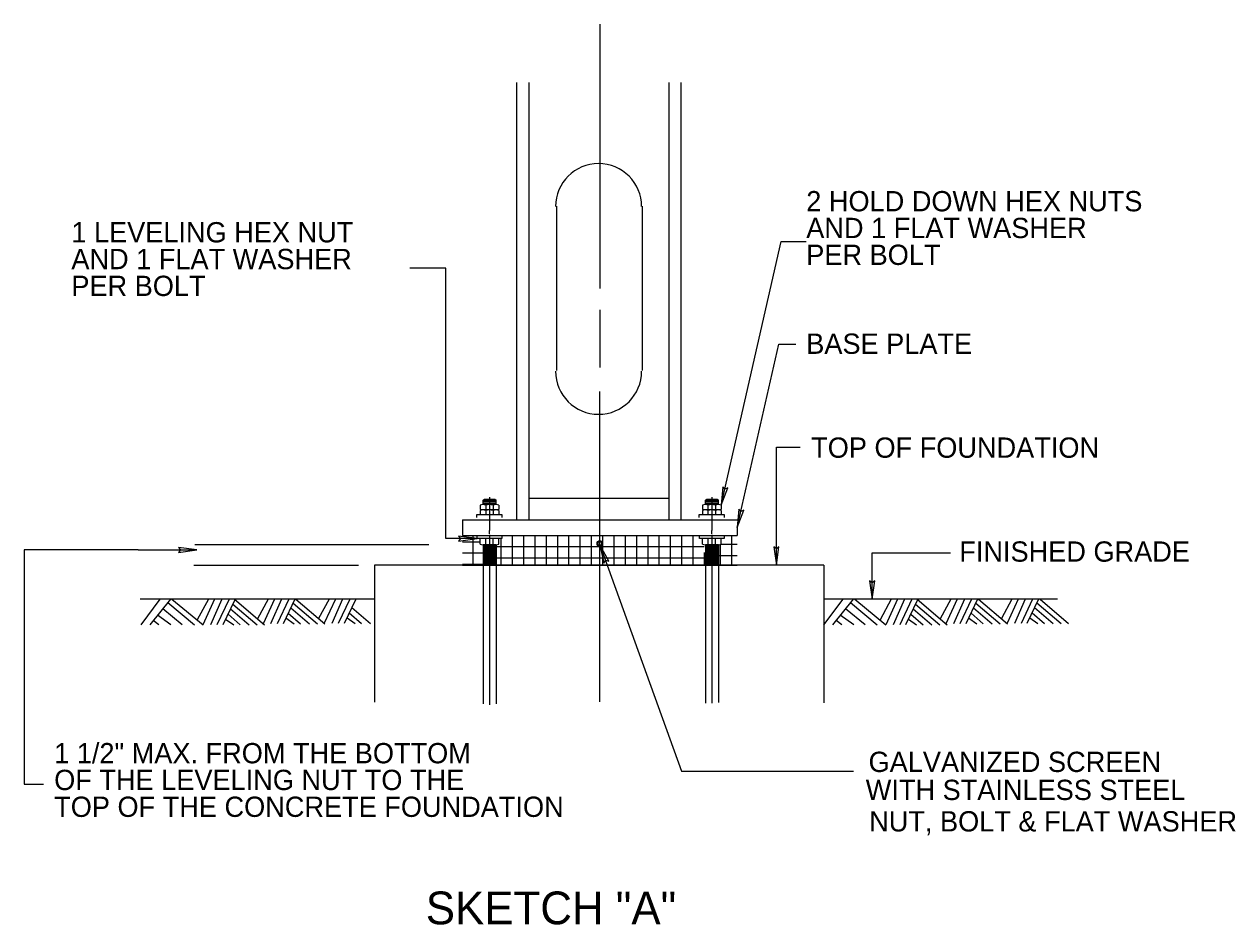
# Model space of a CAD drawing. Extents: x 507305 to 704973, y 495503 to 704964.
# Drawn here: x 507607.5 to 507770.4, y 495849.7 to 495970.9 of the extents above; entities that cross this region are included whole.
import ezdxf

# ---------------------------------------------------------------- set-up
doc = ezdxf.new("R2010")
doc.units = 0
doc.layers.add('1', color=7, linetype='Continuous')

msp = doc.modelspace()

# ---------------------------------------------------------------- linework, layer by layer
at = {"layer": '1'}
for p, q in [((507684.88, 495970.86), (507684.88, 495935.33)), ((507673.74, 495904.21), (507673.74, 495963.02)), ((507675.39, 495904.21), (507675.39, 495963.02)), ((507694.19, 495904.21), (507694.19, 495963.02)), ((507695.83, 495904.21), (507695.83, 495963.02)), ((507679.05, 495946.4), (507679.05, 495924.27)), ((507690.59, 495946.4), (507690.59, 495924.27)), ((507701.19, 495906.15), (507709.28, 495941.62)), ((507709.28, 495941.62), (507712.64, 495941.62)), ((507664.19, 495938.04), (507659.35, 495938.04)), ((507664.19, 495901.66), (507664.19, 495938.04)), ((507684.88, 495932.42), (507684.88, 495924.68)), ((507703.36, 495903.14), (507708.93, 495927.82)), ((507708.93, 495927.82), (507711.22, 495927.82)), ((507684.88, 495879.69), (507684.88, 495921.47)), ((507708.62, 495898.08), (507708.62, 495913.95)), ((507708.62, 495913.95), (507711.8, 495913.95)), ((507669.18, 495906.83), (507669.35, 495906.95)), ((507669.18, 495906.29), (507669.18, 495906.83)), ((507669.18, 495906.83), (507670.95, 495906.83)), ((507669.18, 495906.65), (507670.95, 495906.65)), ((507669.18, 495906.59), (507670.95, 495906.59)), ((507669.35, 495906.95), (507670.78, 495906.95)), ((507670.03, 495907.25), (507670.03, 495902.74)), ((507670.78, 495906.95), (507670.95, 495906.83)), ((507670.95, 495906.29), (507670.95, 495906.83)), ((507675.39, 495907.09), (507694.19, 495907.09)), ((507699.08, 495906.83), (507699.25, 495906.95)), ((507699.08, 495906.29), (507699.08, 495906.83)), ((507699.08, 495906.83), (507700.84, 495906.83)), ((507699.08, 495906.65), (507700.84, 495906.65)), ((507699.08, 495906.59), (507700.84, 495906.59)), ((507699.25, 495906.95), (507700.67, 495906.95)), ((507699.93, 495907.25), (507699.93, 495902.74)), ((507700.67, 495906.95), (507700.84, 495906.83)), ((507700.84, 495906.29), (507700.84, 495906.83)), ((507668.77, 495906.15), (507668.77, 495905.58)), ((507668.77, 495905.58), (507671.28, 495905.58)), ((507668.77, 495905.44), (507668.77, 495904.92)), ((507669.18, 495906.41), (507670.95, 495906.41)), ((507669.18, 495906.29), (507670.95, 495906.29)), ((507669.53, 495906.15), (507669.53, 495905.58)), ((507669.53, 495905.44), (507669.53, 495904.92)), ((507670.54, 495906.15), (507670.54, 495905.58)), ((507670.54, 495905.44), (507670.54, 495904.92)), ((507671.29, 495906.15), (507671.29, 495905.58)), ((507671.29, 495905.44), (507671.29, 495904.92)), ((507698.67, 495906.15), (507698.67, 495905.58)), ((507698.67, 495905.58), (507701.18, 495905.58)), ((507698.67, 495905.44), (507698.67, 495904.92)), ((507699.08, 495906.41), (507700.84, 495906.41)), ((507699.08, 495906.29), (507700.84, 495906.29)), ((507699.42, 495906.15), (507699.42, 495905.58)), ((507699.42, 495905.44), (507699.42, 495904.92)), ((507700.43, 495906.15), (507700.43, 495905.58)), ((507700.43, 495905.44), (507700.43, 495904.92)), ((507701.19, 495906.15), (507701.19, 495905.58)), ((507701.19, 495905.44), (507701.19, 495904.92)), ((507666.4, 495904.21), (507703.36, 495904.21)), ((507666.4, 495904.21), (507666.4, 495903.14)), ((507668.36, 495904.51), (507668.36, 495904.92)), ((507668.36, 495904.92), (507668.77, 495904.92)), ((507668.77, 495904.92), (507671.29, 495904.92)), ((507671.29, 495904.92), (507671.71, 495904.92)), ((507671.71, 495904.92), (507671.71, 495904.51)), ((507698.25, 495904.51), (507698.25, 495904.92)), ((507698.25, 495904.92), (507698.67, 495904.92)), ((507698.67, 495904.92), (507701.19, 495904.92)), ((507701.19, 495904.92), (507701.6, 495904.92)), ((507701.6, 495904.92), (507701.6, 495904.51)), ((507666.4, 495903.14), (507666.4, 495902.07)), ((507666.4, 495902.07), (507703.36, 495902.07)), ((507667.85, 495898.07), (507667.85, 495902.08)), ((507668.37, 495901.66), (507668.37, 495902.07)), ((507670.03, 495902.33), (507670.03, 495902.74)), ((507670.03, 495902.18), (507670.03, 495879.32)), ((507671.72, 495902.07), (507671.72, 495901.66)), ((507673.14, 495898.06), (507673.14, 495902.1)), ((507674.66, 495898.06), (507674.66, 495902.09)), ((507676.18, 495898.07), (507676.18, 495902.08)), ((507677.7, 495898.07), (507677.7, 495902.07)), ((507679.22, 495898.08), (507679.22, 495902.07)), ((507680.73, 495898.08), (507680.73, 495902.06)), ((507682.25, 495898.08), (507682.25, 495902.05)), ((507683.77, 495898.09), (507683.77, 495902.05)), ((507685.29, 495898.09), (507685.29, 495902.04)), ((507686.81, 495898.1), (507686.81, 495902.03)), ((507688.33, 495898.1), (507688.33, 495902.03)), ((507689.85, 495898.11), (507689.85, 495902.02)), ((507691.37, 495898.11), (507691.37, 495902.01)), ((507692.88, 495898.11), (507692.88, 495902.01)), ((507694.4, 495898.12), (507694.4, 495902)), ((507695.92, 495898.12), (507695.92, 495901.99)), ((507697.44, 495898.13), (507697.44, 495901.99)), ((507698.27, 495901.66), (507698.27, 495902.07)), ((507699.93, 495902.33), (507699.93, 495902.74)), ((507699.93, 495902.18), (507699.93, 495879.52)), ((507701.61, 495902.07), (507701.61, 495901.66)), ((507702.64, 495898.06), (507702.64, 495902.07)), ((507703.36, 495903.14), (507703.36, 495902.07)), ((507622.79, 495900.14), (507607.47, 495900.14)), ((507607.47, 495900.14), (507607.47, 495868.65)), ((507622.79, 495900.14), (507630.69, 495900.14)), ((507661.87, 495900.84), (507630.4, 495900.84)), ((507668.37, 495901.66), (507664.19, 495901.66)), ((507666.39, 495901.25), (507668.74, 495901.25)), ((507668.78, 495901.66), (507668.37, 495901.66)), ((507671.3, 495901.66), (507668.78, 495901.66)), ((507671.3, 495901.66), (507668.78, 495901.66)), ((507668.78, 495900.92), (507668.78, 495901.63)), ((507670.96, 495900.82), (507669.19, 495900.82)), ((507669.19, 495900.82), (507669.19, 495879.43)), ((507670.96, 495900.7), (507669.19, 495900.7)), ((507670.96, 495900.62), (507669.19, 495900.62)), ((507670.96, 495900.53), (507669.19, 495900.53)), ((507670.96, 495900.41), (507669.19, 495900.41)), ((507670.96, 495900.29), (507669.19, 495900.29)), ((507670.96, 495900.29), (507669.19, 495900.29)), ((507670.96, 495900.21), (507669.19, 495900.21)), ((507670.96, 495900.11), (507669.19, 495900.11)), ((507669.54, 495900.92), (507669.54, 495901.63)), ((507670.55, 495900.92), (507670.55, 495901.63)), ((507670.96, 495900.82), (507670.96, 495879.43)), ((507671.06, 495900.61), (507698.9, 495900.61)), ((507671.72, 495901.66), (507671.3, 495901.66)), ((507671.3, 495900.92), (507671.3, 495901.63)), ((507671.62, 495898.06), (507671.62, 495901.64)), ((507684.9, 495900.84), (507695.86, 495870.38)), ((507698.68, 495901.66), (507698.27, 495901.66)), ((507701.2, 495901.66), (507698.68, 495901.66)), ((507701.2, 495901.66), (507698.68, 495901.66)), ((507698.68, 495900.92), (507698.68, 495901.63)), ((507700.85, 495900.82), (507699.09, 495900.82)), ((507699.09, 495900.82), (507699.09, 495879.52)), ((507700.85, 495900.7), (507699.09, 495900.7)), ((507700.85, 495900.62), (507699.09, 495900.62)), ((507700.85, 495900.53), (507699.09, 495900.53)), ((507700.85, 495900.41), (507699.09, 495900.41)), ((507700.85, 495900.29), (507699.09, 495900.29)), ((507700.85, 495900.29), (507699.09, 495900.29)), ((507700.85, 495900.21), (507699.09, 495900.21)), ((507700.85, 495900.11), (507699.09, 495900.11)), ((507699.43, 495900.92), (507699.43, 495901.63)), ((507700.44, 495900.92), (507700.44, 495901.63)), ((507700.85, 495900.82), (507700.85, 495879.6)), ((507701.12, 495898.05), (507701.12, 495900.85)), ((507701.61, 495901.66), (507701.2, 495901.66)), ((507701.2, 495900.92), (507701.2, 495901.63)), ((507701.25, 495900.9), (507703.35, 495900.9)), ((507666.4, 495899.73), (507669.21, 495899.73)), ((507670.96, 495899.99), (507669.19, 495899.99)), ((507670.96, 495899.87), (507669.19, 495899.87)), ((507670.96, 495899.87), (507669.19, 495899.87)), ((507670.96, 495899.87), (507669.19, 495899.87)), ((507670.96, 495899.79), (507669.19, 495899.79)), ((507670.96, 495899.69), (507669.19, 495899.69)), ((507670.96, 495899.57), (507669.19, 495899.57)), ((507670.96, 495899.44), (507669.19, 495899.44)), ((507670.96, 495899.36), (507669.19, 495899.36)), ((507670.96, 495899.26), (507669.19, 495899.26)), ((507670.96, 495899.14), (507669.19, 495899.14)), ((507670.96, 495899.02), (507669.19, 495899.02)), ((507670.96, 495899.02), (507669.19, 495899.02)), ((507670.96, 495899.02), (507669.19, 495899.02)), ((507670.96, 495898.94), (507669.19, 495898.94)), ((507670.96, 495898.84), (507669.19, 495898.84)), ((507670.96, 495898.72), (507669.19, 495898.72)), ((507670.96, 495898.62), (507669.19, 495898.62)), ((507670.96, 495898.52), (507669.19, 495898.52)), ((507670.96, 495898.43), (507669.19, 495898.43)), ((507670.99, 495899.09), (507699.01, 495899.09)), ((507698.96, 495898.13), (507698.96, 495899.8)), ((507700.85, 495899.99), (507699.09, 495899.99)), ((507700.85, 495899.87), (507699.09, 495899.87)), ((507700.85, 495899.87), (507699.09, 495899.87)), ((507700.85, 495899.87), (507699.09, 495899.87)), ((507700.85, 495899.79), (507699.09, 495899.79)), ((507700.85, 495899.69), (507699.09, 495899.69)), ((507700.85, 495899.57), (507699.09, 495899.57)), ((507700.85, 495899.44), (507699.09, 495899.44)), ((507700.85, 495899.36), (507699.09, 495899.36)), ((507700.85, 495899.26), (507699.09, 495899.26)), ((507700.85, 495899.14), (507699.09, 495899.14)), ((507700.85, 495899.02), (507699.09, 495899.02)), ((507700.85, 495899.02), (507699.09, 495899.02)), ((507700.85, 495899.02), (507699.09, 495899.02)), ((507700.85, 495898.94), (507699.09, 495898.94)), ((507700.85, 495898.84), (507699.09, 495898.84)), ((507700.85, 495898.72), (507699.09, 495898.72)), ((507700.85, 495898.62), (507699.09, 495898.62)), ((507700.85, 495898.52), (507699.09, 495898.52)), ((507700.85, 495898.43), (507699.09, 495898.43)), ((507700.82, 495899.38), (507703.35, 495899.38)), ((507721.5, 495893.5), (507721.5, 495899.73)), ((507721.5, 495899.73), (507732.04, 495899.73)), ((507652.42, 495898.06), (507630.27, 495898.06)), ((507654.59, 495898.08), (507654.59, 495879.66)), ((507714.99, 495898.08), (507654.59, 495898.08)), ((507666.4, 495898.08), (507703.36, 495898.08)), ((507666.41, 495898.21), (507669.26, 495898.21)), ((507670.96, 495898.31), (507669.19, 495898.31)), ((507670.96, 495898.19), (507669.19, 495898.19)), ((507700.85, 495898.31), (507699.09, 495898.31)), ((507700.85, 495898.19), (507699.09, 495898.19)), ((507714.99, 495898.08), (507714.99, 495879.57)), ((507654.59, 495893.5), (507623.05, 495893.5)), ((507625.73, 495893.5), (507623.15, 495890.06)), ((507654.59, 495893.5), (507623.17, 495893.5)), ((507627.14, 495893.5), (507624.35, 495890.06)), ((507628.72, 495890.06), (507626.09, 495892.21)), ((507626.78, 495893.06), (507630.37, 495890.06)), ((507627.34, 495893.5), (507631.54, 495890.06)), ((507632.26, 495893.5), (507630.74, 495890.72)), ((507633.08, 495893.5), (507631.51, 495890.08)), ((507634.05, 495893.5), (507632.5, 495890.06)), ((507635.01, 495893.5), (507633.39, 495890.06)), ((507635.8, 495893.45), (507634.18, 495890.06)), ((507635.21, 495892.2), (507637.72, 495890.06)), ((507635.53, 495892.86), (507638.79, 495890.06)), ((507635.74, 495893.5), (507639.79, 495890.06)), ((507640.28, 495893.5), (507638.84, 495890.86)), ((507641.12, 495893.5), (507639.61, 495890.22)), ((507642.08, 495893.5), (507640.6, 495890.2)), ((507643.04, 495893.5), (507641.49, 495890.2)), ((507643.85, 495893.5), (507642.28, 495890.2)), ((507643.31, 495892.34), (507645.82, 495890.2)), ((507643.63, 495893), (507646.89, 495890.2)), ((507644.01, 495893.5), (507647.89, 495890.2)), ((507648.48, 495893.5), (507647.06, 495890.9)), ((507649.32, 495893.5), (507647.83, 495890.27)), ((507650.28, 495893.5), (507648.82, 495890.25)), ((507651.24, 495893.5), (507649.71, 495890.25)), ((507652.05, 495893.5), (507650.5, 495890.25)), ((507651.53, 495892.38), (507654.04, 495890.25)), ((507717.55, 495893.5), (507714.97, 495890.06)), ((507746.41, 495893.5), (507714.99, 495893.5)), ((507718.96, 495893.5), (507716.17, 495890.06)), ((507720.54, 495890.06), (507717.91, 495892.21)), ((507718.6, 495893.06), (507722.19, 495890.06)), ((507719.16, 495893.5), (507723.36, 495890.06)), ((507724.08, 495893.5), (507722.56, 495890.72)), ((507724.9, 495893.5), (507723.33, 495890.08)), ((507725.87, 495893.5), (507724.32, 495890.06)), ((507726.83, 495893.5), (507725.21, 495890.06)), ((507727.62, 495893.45), (507726, 495890.06)), ((507727.03, 495892.2), (507729.54, 495890.06)), ((507727.35, 495892.86), (507730.61, 495890.06)), ((507727.56, 495893.5), (507731.61, 495890.06)), ((507732.1, 495893.5), (507730.66, 495890.86)), ((507732.94, 495893.5), (507731.43, 495890.22)), ((507733.9, 495893.5), (507732.42, 495890.2)), ((507734.86, 495893.5), (507733.31, 495890.2)), ((507735.67, 495893.5), (507734.1, 495890.2)), ((507735.13, 495892.34), (507737.64, 495890.2)), ((507735.45, 495893), (507738.71, 495890.2)), ((507735.82, 495893.5), (507739.71, 495890.2)), ((507740.3, 495893.5), (507738.88, 495890.9)), ((507741.14, 495893.5), (507739.65, 495890.27)), ((507742.1, 495893.5), (507740.64, 495890.25)), ((507743.06, 495893.5), (507741.53, 495890.25)), ((507743.87, 495893.5), (507742.32, 495890.25)), ((507743.35, 495892.38), (507745.86, 495890.25)), ((507743.66, 495893.04), (507746.93, 495890.25)), ((507744.09, 495893.5), (507747.92, 495890.25)), ((507625.59, 495890.06), (507624.82, 495890.65)), ((507627.2, 495890.06), (507625.39, 495891.35)), ((507634.56, 495890.85), (507635.66, 495890.06)), ((507634.88, 495891.5), (507636.52, 495890.06)), ((507642.66, 495890.99), (507643.76, 495890.2)), ((507642.98, 495891.64), (507644.62, 495890.2)), ((507650.88, 495891.03), (507651.98, 495890.25)), ((507651.19, 495891.69), (507652.84, 495890.25)), ((507717.41, 495890.06), (507716.64, 495890.65)), ((507719.02, 495890.06), (507717.21, 495891.35)), ((507726.38, 495890.85), (507727.48, 495890.06)), ((507726.7, 495891.5), (507728.34, 495890.06)), ((507734.48, 495890.99), (507735.58, 495890.2)), ((507734.8, 495891.64), (507736.44, 495890.2)), ((507742.7, 495891.03), (507743.8, 495890.25)), ((507743.01, 495891.69), (507744.66, 495890.25)), ((507695.86, 495870.38), (507719.01, 495870.38)), ((507607.47, 495868.65), (507610.06, 495868.65))]:
    msp.add_line(p, q, dxfattribs=at)
for points in [[(507701.19, 495906.15), (507702.09, 495908.49), (507701.69, 495908.31), (507701.4, 495908.65)], [(507703.36, 495903.14), (507704.25, 495905.48), (507703.84, 495905.3), (507703.56, 495905.64)], [(507668.37, 495901.66), (507665.89, 495902.01), (507666.16, 495901.66), (507665.89, 495901.3)], [(507630.69, 495900.14), (507628.21, 495900.49), (507628.47, 495900.14), (507628.21, 495899.78)], [(507684.9, 495900.84), (507685.4, 495898.38), (507685.65, 495898.75), (507686.07, 495898.62)], [(507708.62, 495898.08), (507708.97, 495900.56), (507708.62, 495900.3), (507708.26, 495900.56)], [(507721.5, 495893.5), (507721.85, 495895.98), (507721.5, 495895.71), (507721.14, 495895.98)]]:
    msp.add_lwpolyline(points, close=True, dxfattribs=at)
for radius in [0.366, 0.232]:
    msp.add_circle((507684.88, 495901.01), radius, dxfattribs=at)
for centre, start, end in [((507684.71, 495946.32), 0, 180), ((507684.71, 495924.18), 180, 0)]:
    msp.add_arc(centre, 5.79, start, end, dxfattribs=at)
for centre, major_axis, start_param, end_param in [((507669.15, 495905.79), (0.63, 0), 0.927295, 2.214297), ((507669.15, 495905.08), (0.63, 0), 0.927295, 2.214297), ((507670.03, 495905.48), (1.07, 0), 1.080839, 2.060754), ((507670.03, 495904.77), (1.07, 0), 1.080839, 2.060754), ((507670.92, 495905.79), (0.63, 0), 0.927295, 2.214297), ((507670.92, 495905.08), (0.63, 0), 0.927295, 2.214297), ((507699.05, 495905.79), (0.63, 0), 0.927295, 2.214297), ((507699.05, 495905.08), (0.63, 0), 0.927295, 2.214297), ((507699.93, 495905.48), (1.07, 0), 1.080839, 2.060754), ((507699.93, 495904.77), (1.07, 0), 1.080839, 2.060754), ((507700.81, 495905.79), (0.63, 0), 0.927295, 2.214297), ((507700.81, 495905.08), (0.63, 0), 0.927295, 2.214297), ((507669.16, 495901.28), (-0.63, 0), 0.927295, 2.214297), ((507670.04, 495901.59), (-1.07, 0), 1.080839, 2.060754), ((507670.93, 495901.28), (-0.63, 0), 0.927295, 2.214297), ((507699.06, 495901.28), (-0.63, 0), 0.927295, 2.214297), ((507699.94, 495901.59), (-1.07, 0), 1.080839, 2.060754), ((507700.82, 495901.28), (-0.63, 0), 0.927295, 2.214297)]:
    msp.add_ellipse(centre, major_axis=major_axis, ratio=0.708535, start_param=start_param, end_param=end_param, dxfattribs=at)

# ---------------------------------------------------------------- texts
for s, height, p in [('2 HOLD DOWN HEX NUTS', 2.7286, (507712.64, 495945.69)), ('1 LEVELING HEX NUT ', 2.7286, (507613.81, 495941.51)), ('AND 1 FLAT WASHER', 2.7286, (507712.64, 495942.09)), ('PER BOLT ', 2.729, (507712.64, 495938.48)), ('AND 1 FLAT WASHER', 2.7286, (507613.81, 495937.91)), ('PER BOLT', 2.729, (507613.81, 495934.3)), ('BASE PLATE', 2.729, (507712.64, 495926.52)), ('TOP OF FOUNDATION', 2.7286, (507713.3, 495912.54)), ('FINISHED GRADE', 2.7286, (507733.22, 495898.56)), ('1 1/2" MAX. FROM THE BOTTOM', 2.7286, (507611.5, 495871.44)), ('GALVANIZED SCREEN', 2.7286, (507721.02, 495870.27)), ('OF THE LEVELING NUT TO THE', 2.7286, (507611.5, 495867.84)), ('WITH STAINLESS STEEL', 2.7286, (507720.64, 495866.5)), ('TOP OF THE CONCRETE FOUNDATION', 2.7286, (507611.5, 495864.23)), ('NUT, BOLT & FLAT WASHER ', 2.7286, (507721.1, 495862.27)), ('SKETCH "A"', 4.41, (507661.47, 495849.78))]:
    msp.add_text(s, height=height, dxfattribs=at).set_placement(p)

doc.saveas('drawing.dxf')
